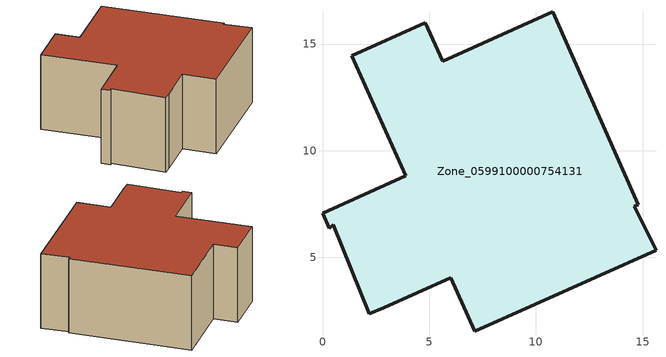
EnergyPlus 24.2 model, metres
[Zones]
Zone_0599100000754131
 floor ground (C_G): 2.19,2.36 0.5,6.53 0.32,6.37 0,7.08 3.91,8.82 1.37,14.45 4.81,16 5.63,14.18 10.78,16.51 14.81,7.47 14.62,7.4 15.63,5.33 7.14,1.54 6.02,4.05 2.88,2.64 z0
 wall outside (C_F): 5.63,14.18 4.81,16 1.37,14.45 3.91,8.82 0,7.08 0.32,6.37 0.5,6.53 2.19,2.36 2.88,2.64 6.02,4.05 7.14,1.54 15.63,5.33 14.62,7.4 14.81,7.47 10.78,16.51 5.63,14.18 z0:6.4
 roof outside (C_R): 2.88,2.64 6.02,4.05 7.14,1.54 15.63,5.33 14.62,7.4 14.81,7.47 10.78,16.51 5.63,14.18 4.81,16 1.37,14.45 3.91,8.82 0,7.08 0.32,6.37 0.5,6.53 2.19,2.36 z6.4
[BUILDING]
Pand.0599100000754131: North Axis=0; Terrain=City; Loads Convergence Tolerance Value=0.04; Temperature Convergence Tolerance Value=0.4; Solar Distribution=FullExterior; Maximum Number of Warmup Days=25; Minimum Number of Warmup Days=1
[Site:Location]
Rotterdam.The.Hague.AP_ZH_NLD Design_Conditions: Latitude=51.96; Longitude=4.45; Time Zone=1; Elevation=-4.5
[SITE:GROUNDTEMPERATURE:BUILDINGSURFACE]
18, 18, 18, 18, 18, 18, 18, 18, 18, 18, 18, 18
[MATERIAL] Thermal Absorptance=0.9; Solar Absorptance=0.7; Visible Absorptance=0.7
Name | Roughness | Thickness | Conductivity | Density | Specific Heat
G.D.2006-2014 | MediumSmooth | 0.15 | 0.06 | 540 | 1210
F.D.2006-2014 | Rough | 0.3 | 0.12 | 1920 | 840
R.D.2006-2014 | MediumRough | 0.2 | 0.08 | 1500 | 1000
[CONSTRUCTION]
C_G: G.D.2006-2014
C_F: F.D.2006-2014
C_R: R.D.2006-2014
[ZONE]
Zone_0599100000754131: Type=1; Multiplier=1; Ceiling Height=Autocalculate; Volume=Autocalculate; Floor Area=autocalculate; Part of Total Floor Area=Yes
[ZONEINFILTRATION:DESIGNFLOWRATE]
Infil_Zone_0599100000754131: Zone or ZoneList or Space or SpaceList=Zone_0599100000754131; Schedule=AlwaysOn; Design Flow Rate Calculation Method=Flow/Area; Flow Rate per Floor Area=0.0021; Constant Term Coefficient=1; Temperature Term Coefficient=0; Velocity Term Coefficient=0; Velocity Squared Term Coefficient=0
[HVACTEMPLATE:ZONE:IDEALLOADSAIRSYSTEM]
Zone_0599100000754131: Maximum Heating Supply Air Temperature=50; Minimum Cooling Supply Air Temperature=13; Maximum Heating Supply Air Humidity Ratio=0.0156; Minimum Cooling Supply Air Humidity Ratio=0.0077; Heating Limit=NoLimit; Cooling Limit=NoLimit; Dehumidification Control Type=ConstantSensibleHeatRatio; Cooling Sensible Heat Ratio=0.7; Dehumidification Setpoint=60; Humidification Control Type=None; Humidification Setpoint=30; Outdoor Air Method=None; Outdoor Air Flow Rate per Person=0.00944; Outdoor Air Flow Rate per Zone Floor Area=0; Outdoor Air Flow Rate per Zone=0; Demand Controlled Ventilation Type=None; Outdoor Air Economizer Type=NoEconomizer; Heat Recovery Type=None; Sensible Heat Recovery Effectiveness=0.7; Latent Heat Recovery Effectiveness=0.65
[ZONECONTROL:THERMOSTAT]
ThermostatControl_Zone_0599100000754131: Zone or ZoneList=Zone_0599100000754131; Control Type Schedule=DualSetpointControlType; Control 1=Thermostat_Zone_0599100000754131; Temperature Difference Between Cutout And Setpoint=0
[THERMOSTATSETPOINT:DUALSETPOINT]
Thermostat_Zone_0599100000754131: Heating Setpoint Temperature Schedule=HeatingSetpoint_Zone_0599100000754131; Cooling Setpoint Temperature Schedule=CoolingSetpoint_Zone_0599100000754131
[SCHEDULE:COMPACT]
HeatingSetpoint_Zone_0599100000754131: Through: 12/31, For: AllDays, Until: 24:00, 21
CoolingSetpoint_Zone_0599100000754131: Through: 12/31, For: AllDays, Until: 24:00, 24
DualSetpointControlType: Through: 12/31, For: AllDays, Until: 24:00, 4
AlwaysOn: Through: 12/31, For: AllDays, Until: 24:00, 1
